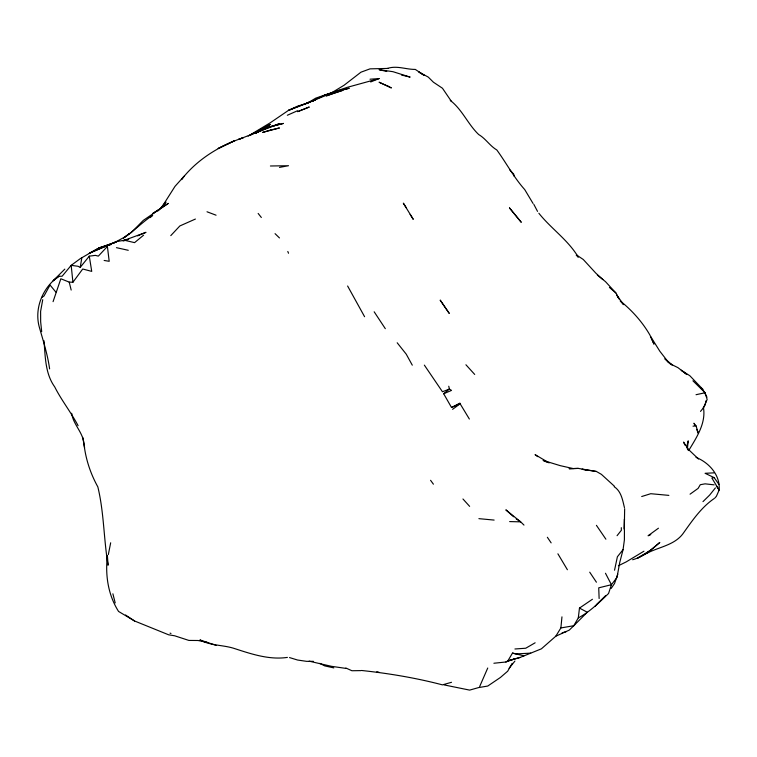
<?xml version="1.0" encoding="UTF-8"?>
<svg xmlns="http://www.w3.org/2000/svg" width="757" height="757" viewBox="0 0 757 757"><rect width="100%" height="100%" fill="white"/><g stroke="black" fill="none" stroke-linecap="round" stroke-linejoin="round"><path stroke-width="1.14" d="M624.288 529.398L624.459 519.047L624.393 539.911L623.077 549.61L619.718 562.602L617.002 577.477L611.419 584.707L608.552 593.507C599.128 602.449 589.977 611.817 578.301 617.873L573.787 625.727L569.255 630.117L555.77 636.23L541.378 648.844L520.078 657.454L507.852 660.861L505.865 661.997L493.886 663.246M624.298 528.585L624.657 508.695M555.77 636.23L560.88 627.941L561.959 616.86M687.356 448.967L688.236 440.839L687.034 445.371M578.31 617.863L579.474 608.089L592.438 599.26M64.818 269.123L53.066 280.828L59.103 276.286L62.121 276.229L71.177 265.347L77.971 266.265L80.233 267.344L81.784 258.014M42.733 299.677L40.613 311.364L40.66 321.791L41.692 331.651M108.327 554.597L110.673 542.788M614.533 570.229L617.381 556.783L623.077 549.61M706.158 400.538L705.089 404.976L703.187 407.957M53.066 301.665L60.844 278.765L69.218 282.124L72.918 282.247L82.712 269L91.729 271.385L89.288 256.169L95.335 255.374L98.344 256.121L107.399 246.47L109.197 261.307L104.135 260.455M617.769 574.184L614.533 583.515L611.145 588.463M58.923 276.182C42.78 287.196 33.857 308.563 39.468 327.696C43.367 341.312 47.672 354.834 49.612 368.905M700.509 411.392L703.499 407.824L707.152 399.478L705.089 392.76L692.92 380.799M479.711 686.438L487.745 668.015M512.167 663.35L507.682 671.213L500.405 677.477L487.745 686.05L478.689 687.564L469.633 690.11L444.104 684.905M523.976 655.827L512.489 653.083L507.852 660.861L520.078 657.454M688.709 450.547C696.402 437.678 706.016 423.579 703.499 407.824M617.069 535.691L621.355 530.279L621.298 527.667M715.403 487.896L709.678 495.05L702.979 501.636M509.111 668.28L514.911 661.079M80.233 267.344L89.288 256.169M158.204 210.806L165.963 202.043L161.733 207.276L175.009 186.354L184.102 176.23L181.453 179.617C196.829 159.67 219.511 145.647 243.234 137.717L238.587 139.411L279.465 123.675L261.345 130.053L255.771 133.062M714.845 498.03L716.368 496.346L719.15 490.053C720.427 475.159 709.148 462.697 696.033 457.36M131.037 232.815L143.338 220.353L159.008 209.642M170.789 235.616L179.844 225.955L195.41 219.047M587.035 612.46L573.787 625.727L560.88 627.941M594.87 606.527L605.477 595.929L596.421 604.748M150.217 217.59L152.677 215.329C142.344 222.047 133.923 231.159 123.599 237.935M650.755 550.131L637.668 558.041L647.216 553.093L659.811 542.457C651.711 549.468 643.195 556.849 632.644 559.745M143.622 235.153L134.566 242.637L125.511 240.499M469.359 419.037L460.124 403.774L451.522 407.493L443.668 393.744L449.412 389.041L448.759 386.231M159.982 209.046L168.3 203.387L152.677 213.569L159.065 209.613M452.563 409.338L460.124 403.774L459.887 403.112L451.522 407.493M123.467 237.925L129.702 233.393L125.511 236.648L112.812 243.461M330.175 93.669L344.047 85.267L360.966 72.18L370.022 68.859L388.133 68.423M714.144 498.579C701.55 507.19 692.608 520.125 683.864 532.426C675.528 544.993 659.707 546.705 647.216 553.093M690.062 494.179L698.124 488.379L700.272 484.717L705.089 483.837L714.144 484.849M658.439 528.206L648.077 535.767L650.755 534.631M41.654 297.586L44.01 295.996L50.028 285.01L55.857 292.098M248.182 136.099L270.4 122.7L288.512 110.352L315.139 99.943L315.688 99.697L288.512 110.352L297.567 106.16L306.623 103.425L324.895 95.127L342.855 89.449L324.744 95.202M307.522 103.113L315.678 98.173L336.07 91.124L347.52 87.273L379.077 78.586L370.022 79.211M643.952 551.21L626.219 561.883L618.412 565.744M256.093 133.024L261.345 130.053L269.833 126.731L256.472 132.712M535.142 642.797L525.737 648.229L514.921 648.995M313.114 101.012L315.063 99.905L304.494 104.258M250.198 135.143L270.4 124.413L250.283 135.143M112.755 243.536L116.455 241.729L98.344 248.343L89.288 253.434L100.009 247.624L111.534 243.82L98.344 248.343L107.399 245.505L90.613 252.649L80.233 258.686L71.177 265.347L72.918 282.247M315.688 99.612L333.799 92.222L349.232 88.257L336.524 91.379M287.338 115.263L297.577 110.721M137.566 235.872L145.987 232.333L123.845 240.471L125.511 240.026L116.455 241.625L90.613 252.649L100.009 247.624L110.976 244.634M443.668 393.744L451.522 390.404L449.412 389.041L442.467 391.766L424.355 365.12M370.675 81.955L379.077 78.586M297.577 111.686L309.272 107.021L298.542 111.279M505.865 661.997L514.921 658.751M123.136 241.038L128.709 239.288M641.699 496.526L650.755 493.706L668.866 495.381M451.522 682.294L442.467 684.867C416 677.931 388.786 673.38 361.515 670.475M562.158 632.776L566.075 631.726M696.033 394.709L705.089 392.76M279.465 167.401L288.521 165.717L270.41 165.991M718.951 484.395L714.144 477.62L711.864 478.027L719.15 490.053L716.359 485.89M387.395 68.461C396.763 65.272 405.809 69.512 415.3 69.417L424.355 75.463L418.895 72.047L428.263 77.091L433.411 82.201L442.467 88.247L451.522 101.561M287.386 657.398C269.587 660.057 251.816 654.171 235.077 648.73C223.57 644.765 210.966 645.967 199.933 639.93L216.067 645.38M693.015 426.172L696.033 425.898L698.446 433.496L696.648 429.38M530.695 653.13L515.858 653.934L512.489 653.083M714.144 472.851L705.089 473.295L714.144 477.62M578.31 468.403L569.255 468.697L578.31 468.403L596.412 471.479L601.408 474.355L614.533 486.344M360.966 670.617L351.91 670.74L345.873 668.015M313.417 661.334L306.632 661.353L297.577 660.028L289.524 657.578M509.65 521.582L520.655 521.847L523.976 525.084M478.897 518.659L494.132 520.078M596.412 471.479L582.105 469.293L587.366 470.106M345.902 668.403L331.424 666.311L309.178 661.183M207.011 642.286L197.956 640.498L188.9 640.431L174.621 635.776L168.641 634.801L134.566 620.986L118.546 611.438C107.939 594.595 105.166 575.017 107.399 555.534L108.071 565.205C103.69 539.287 104.059 512.461 97.833 486.874C90.338 473.333 85.522 458.61 83.904 443.214C82.712 431.954 73.06 424.308 71.678 413.265M333.799 667.892L324.744 665.895L319.709 663.359M116.455 247.671L128.264 250.293M573.304 468.592L560.199 465.64L543.11 460.426L547.122 462.272M386.77 71.48L379.077 69.663L392.987 71.697L410.133 77.1L401.503 75.038M376.816 671.743L379.077 672.33M170.07 633.145L170.968 633.458M207.011 211.78L216.067 215.196M669.879 363.672L677.922 367.637L686.978 374.573L681.224 370.239L689.826 375.727L702.733 389.193L706.962 397.207M670.56 364.07L672.263 364.95L664.901 358.752L668.866 362.858L659.83 351.22L650.755 336.714L653.972 344.142L649.932 335.067C642.314 321.886 632.019 310.436 620.21 300.898L623.588 304.645L616.747 294.993L619.056 298.93L615.876 292.94L609.423 287.433M579.474 608.089L587.366 612.281M549.128 462.924L535.067 454.616L537.697 456.651M125.511 614.987L134.566 620.986M576.73 255.118L583.269 259.481L595.825 273.145L602.856 279.541M516.227 518.886L520.655 521.847L505.856 509.858L513.615 516.757M700.925 387.906L702.733 389.193M597.32 275.037L605.477 281.632L615.876 292.94M450.273 100.407C462.262 109.576 467.93 124.29 478.689 134.538C485.691 138.588 489.826 145.874 496.81 149.962C506.338 163.02 513.908 177.545 524.724 189.581L533.032 203.444M698.503 459.026L688.624 449.62L683.552 442.088L685.009 445.173M614.239 486.751C621.26 491.312 622.604 500.103 624.44 507.587M576.247 255.194L578.31 257.172C568.053 239.912 551.096 228.661 538.852 213.237M275.056 233.658L279.465 237.935M509.764 169.899L513.738 174.138L514.126 176.182M465.924 364.77L474.705 374.441M462.953 498.986L469.633 506.367M397.188 342.779L406.244 354.181L412.291 365.177M258.156 213.446L261.345 217.486M696.033 425.898L693.942 423.22L694.85 425.273M430.563 480.288L433.411 484.187M596.421 525.33L605.893 539.202M547.358 537.271L551.143 542.873M589.722 572.188L596.421 582.209M385.322 328.689L374.166 311.799M406.244 207.74L403.339 203.15L413.256 219.331L410.162 214.373M557.9 553.812L567.4 569.747M347.614 286.004L364.59 316.719M533.836 204.362L537.527 211.383M605.477 573.248L611.419 584.707L598.73 587.839L599.128 598.522M78.085 425.661C71.007 412.253 61.554 400.444 54.703 386.884C45.108 373.561 45.306 356.462 44.02 340.773M287.802 251.475L288.521 253.254M686.978 447.132L688.17 450.235M112.888 593.791L115.196 602.922M69.218 282.124L71.177 290.054M82.759 437.385L84.604 447.86M228.018 143.764L218.139 148.514L234.178 140.849L228.018 143.764M333.799 93.187L326.286 95.921L342.855 90.31L333.799 93.187M270.732 126.589L283.383 123.438L270.732 126.589M270.41 130.1L262.679 132.399L279.465 127.952L270.41 130.1M388.133 86.279L379.077 82.22L391.369 87.935L388.133 86.279M521.147 222.151L509.499 207.957L521.147 222.151M449.156 313.256L440.252 300.226L449.156 313.256"/></g></svg>
